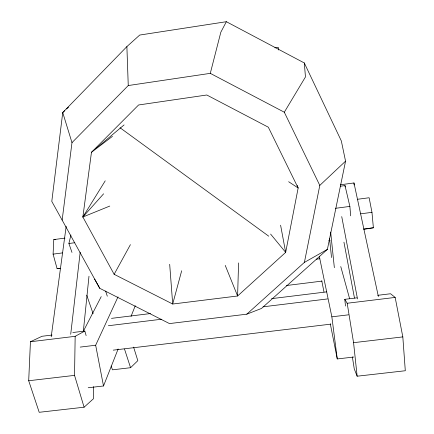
<?xml version="1.0" encoding="UTF-8"?>
<svg xmlns="http://www.w3.org/2000/svg" width="434" height="434" viewBox="0 0 434 434"><rect width="100%" height="100%" fill="white"/><g stroke="black" fill="none" stroke-linecap="round" stroke-linejoin="round"><path stroke-width="0.65" d="M93.451 386.64L93.402 398.786L84.093 407.206L39.201 412.3L28.698 380.748L30.434 341.753L42.027 336.274L52.064 335.048M84.093 407.206L74.54 375.377L75.163 336.317L84.836 331.05L86.133 335.612M238.57 262.933L237.604 295.993L172.694 304.028L114.142 274.31L82.867 217.011L91.46 152.301L138.582 104.979L206.796 94.997L268.331 127.211L298.147 187.998L285.67 252.371L237.604 295.993L225.235 265.391M60.331 268.483L57.104 268.695L53.094 254.14L53.773 239.59L65.002 238.098M83.323 331.44L88.986 276.241M70.709 334.299L80.187 252.23M99.733 288.29L62.149 220.109L71.984 142.634L62.74 112.563L126.885 46.595L139.726 35.051L226.358 21.7L304.31 62.968L341.33 140.941L345.556 161.171L327.388 249.393L261.501 308.449L246.783 314.178L169.477 323.585L99.733 288.29L94.623 279.111M51.207 336.795L66.18 226.26M246.783 314.178L304.402 262.386L319.798 185.394L345.556 161.171M71.979 252.431L68.897 243.501L70.91 235.027M71.984 142.634L128.252 85.547L210.289 73.351L220.825 32.224L226.358 21.7M181.678 270.767L172.694 304.028L169.683 264.301M88.21 387.746L103.504 385.978L118.135 348.996M131.035 316.402L135.251 305.748M103.504 385.978L95.664 345.236L117.994 296.894M83.225 331.505L101.209 296.639M114.142 274.31L130.412 244.657M319.798 185.394L284.308 112.222L305.46 76.948L304.31 62.968M109.78 206.063L82.867 217.011L105.229 180.826M82.867 217.011L103.617 193.803M111.153 365.998L112.471 369.828L130.569 367.701L137.828 360.665L133.596 347.113M64.682 110.746L62.74 112.563L51.792 201.409L62.149 220.109M66.63 108.929L68.572 107.111M124.102 124.905L91.46 152.301L112.455 136.347M304.402 262.386L327.388 249.393M357.714 199.26L369.133 197.747L371.971 212.345L373.381 227.779L364.017 229.293M274.868 47.827L278.216 47.322L278.568 50.002M340.31 184.792L353.976 182.953L378.367 296.509M340.316 186.208L345.008 185.578L349.875 206.41L350.672 215.85M68.897 243.501L74.811 242.72M335.487 208.309L349.875 206.41M53.094 254.14L62.442 252.913M360.681 213.826L371.971 212.345M57.104 268.695L60.418 268.266M363.502 229.06L373.381 227.779M328.809 240.431L330.122 240.257M316.473 259.174L319.831 258.751M286.429 285.523L321.99 281.107M111.478 318.361L150.495 313.554M271.597 298.652L326.764 291.865M108.37 325.733L161.502 319.234M263.058 306.816L327.627 298.923M72.798 332.52L84.836 331.05M345.513 306.035L344.78 299.335L356.9 297.854M377.764 295.31L390.557 293.753L395.162 297.42L402.823 336.903L405.302 370.739L357.144 376.207L354.28 368.954L352.354 356.911M30.434 341.753L75.163 336.317M344.78 299.335L347.189 303.252L395.162 297.42M80.219 347.091L95.664 345.236M319.37 256.592L331.853 316.825L348.54 314.818M113.247 350.146L330.811 324.144M28.698 380.748L74.54 375.377M347.189 303.252L353.569 342.676L402.823 336.903M330.296 323.818L337.267 358.945L353.781 357.036M53.773 239.59L55.731 239.693M210.289 73.351L284.308 112.222M288.648 181.721L298.147 187.998L297.257 185.437M120.05 127.764L268.733 236.188M270.604 234.072L285.67 252.371L280.597 225.203M86.724 295.18L93.104 313.679M105.625 291.051L107.301 296.205M124.493 349.023L130.569 367.701M340.766 266.574L349.571 298.527M321.751 280.733L323.986 292.001M341.726 216.604L357.497 298.912M343.94 242.177L354.475 298.082M331.853 316.825L337.267 358.945M353.569 342.676L357.144 376.207M329.552 238.749L331.538 257.557M330.665 232.087L334.354 267.675M345.008 185.578L345.128 186.929M353.976 182.953L354.106 184.976M126.885 46.595L128.252 85.547"/></g></svg>
